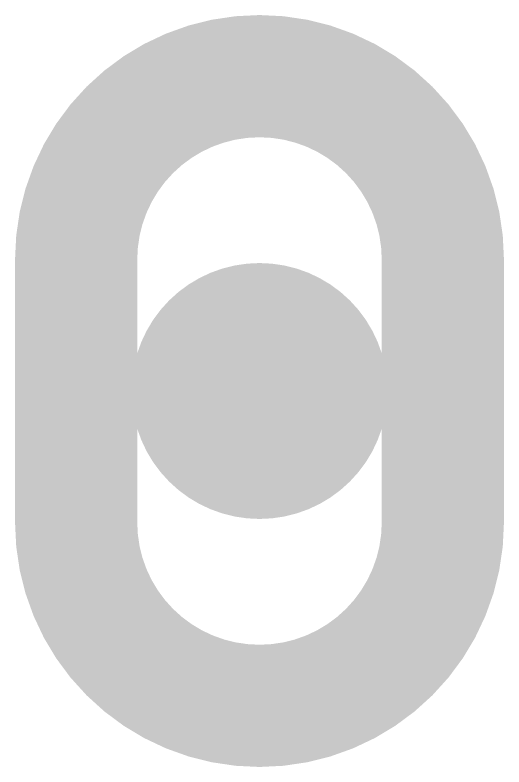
# Model space of a CAD drawing. Header units: millimetres. Extents: x 35 to 161, y 53 to 90.
# Drawn here: x 35.31 to 38.61, y 57.22 to 62.3 of the extents above; entities that cross this region are included whole.
import ezdxf

# ---------------------------------------------------------------- set-up
doc = ezdxf.new("R2010")
doc.units = ezdxf.units.MM
for name, color, linetype in [('BottomLayer', 5, 'Continuous'), ('BottomSolder', 6, 'Continuous'), ('PadHoleLayer', 156, 'Continuous'), ('TopLayer', 1, 'Continuous'), ('TopSolder', 216, 'Continuous')]:
    doc.layers.add(name, color=color, linetype=linetype)

msp = doc.modelspace()

# ---------------------------------------------------------------- linework, layer by layer
at = {"layer": 'BottomLayer', "const_width": 0.762}
msp.add_lwpolyline([(36.5814, 59.7584, 1), (37.3434, 59.7584, 1)], format="xyb", close=True, dxfattribs=at)
at = {"layer": 'BottomSolder', "const_width": 0.8636}
msp.add_lwpolyline([(36.5306, 59.7584, 1), (37.3942, 59.7584, 1)], format="xyb", close=True, dxfattribs=at)
at = {"layer": 'PadHoleLayer', "const_width": 0.825}
msp.add_lwpolyline([(35.7249, 58.8709), (35.7249, 60.6459, -1), (38.1999, 60.6459), (38.1999, 58.8709, -1)], format="xyb", close=True, dxfattribs=at)
at = {"layer": 'TopLayer', "const_width": 0.762}
msp.add_lwpolyline([(36.5814, 59.7584, 1), (37.3434, 59.7584, 1)], format="xyb", close=True, dxfattribs=at)
at = {"layer": 'TopSolder', "const_width": 0.8636}
msp.add_lwpolyline([(36.5306, 59.7584, 1), (37.3942, 59.7584, 1)], format="xyb", close=True, dxfattribs=at)

doc.saveas('drawing.dxf')
